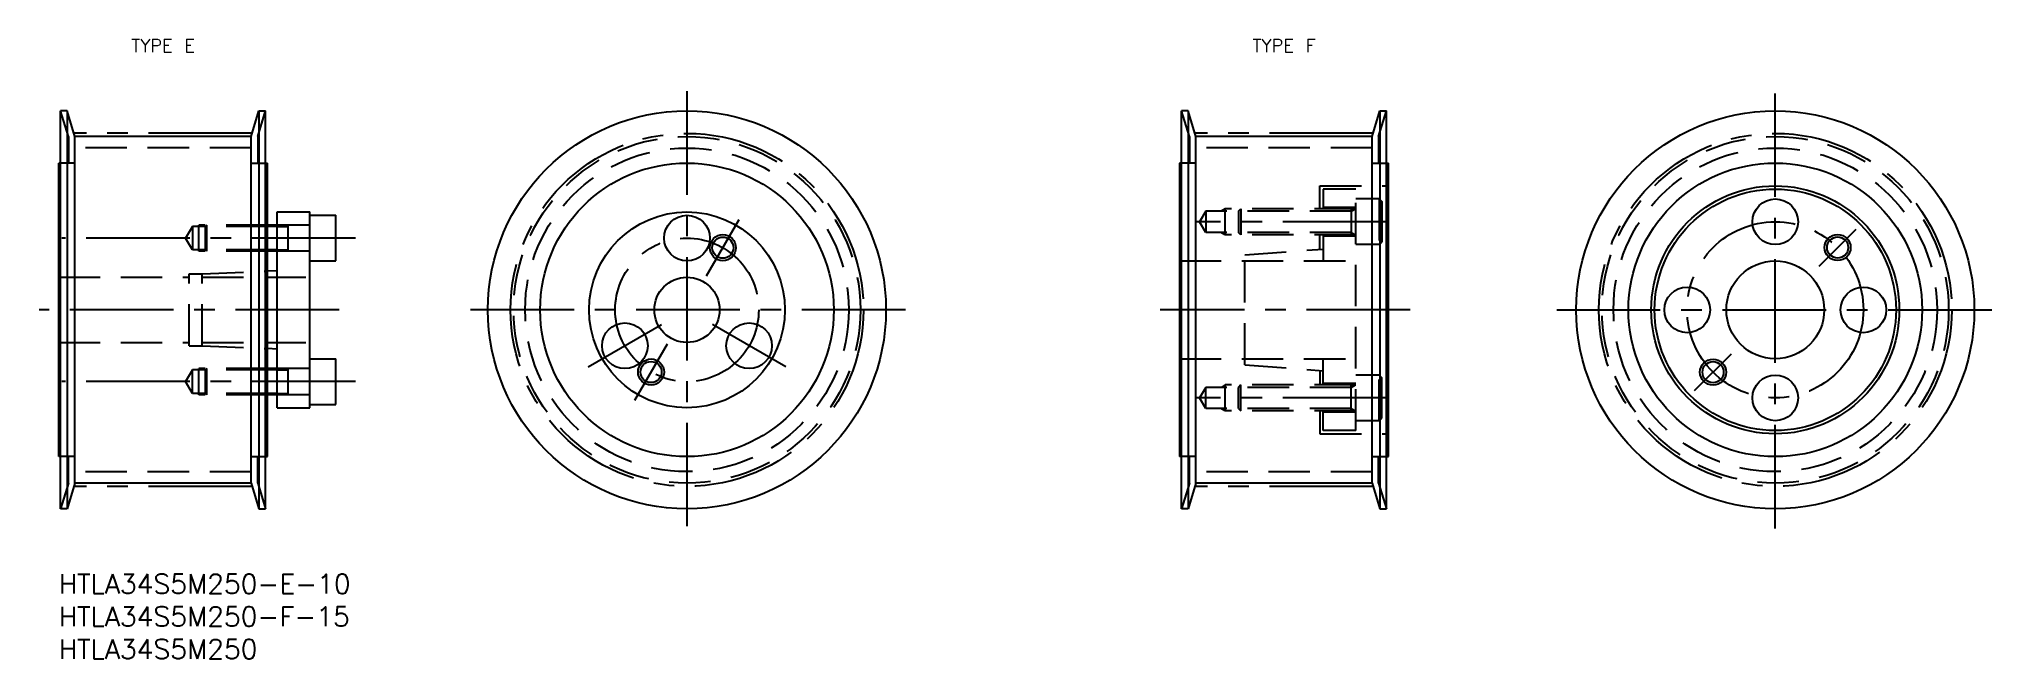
# Model space of a CAD drawing. Extents: x -3 to 297, y -13 to 82.
import ezdxf
from ezdxf.enums import TextEntityAlignment as Align

# ---------------------------------------------------------------- set-up
doc = ezdxf.new("R2010")
doc.units = 0
doc.header["$LTSCALE"] = 0.5
doc.linetypes.add('CENTER', pattern=[50.8, 31.75, -6.35, 6.35, -6.35])
doc.linetypes.add('DASHED', pattern=[19.05, 12.7, -6.35])
for name, color, linetype in [('MSM_CENTER', 1, 'CENTER'), ('MSM_CONTINUOUS', 7, 'CONTINUOUS'), ('MSM_DASHED', 4, 'DASHED'), ('MSM_NARROW', 5, 'CONTINUOUS'), ('MSM_PART_NUMBER', 7, 'CONTINUOUS')]:
    doc.layers.add(name, color=color, linetype=linetype)
doc.styles.add('MISUMI', font='txt.shx')
doc.styles.get("Standard").update_dxf_attribs({"font": 'txt.shx', "height": 3, "bigfont": 'bigfont.shx'})

# ---------------------------------------------------------------- blocks, each defined once
blk = doc.blocks.new('*U2')
at = {"layer": 'MSM_PART_NUMBER'}
blk.add_text('HTLA34S5M250-E-10', height=3, dxfattribs=at).set_placement((0, -3))
blk = doc.blocks.new('*U3')
at = {"layer": 'MSM_PART_NUMBER'}
blk.add_text('HTLA34S5M250', height=3, dxfattribs=at).set_placement((0, -13))
blk = doc.blocks.new('*U5')
at = {"layer": 'MSM_PART_NUMBER'}
blk.add_text('HTLA34S5M250-F-15', height=3, dxfattribs=at).set_placement((0, -8))

msp = doc.modelspace()

# ---------------------------------------------------------------- linework, layer by layer
at = {"layer": 'MSM_CENTER'}
for p, q in [((96.29, 74), (96.29, 7)), ((263.08, 7), (263.08, 74)), ((29.65, 67.56), (2.35, 67.56)), ((201.44, 67.56), (174.15, 67.56)), ((99.29, 45.7), (104.29, 54.36)), ((203.47, 54), (174.34, 54)), ((45.5, 51.5), (0.46, 51.5)), ((269.8, 47.22), (275.46, 52.87)), ((43, 40.5), (-3, 40.5)), ((129.79, 40.5), (62.79, 40.5)), ((207.13, 40.5), (168.79, 40.5)), ((229.58, 40.5), (296.58, 40.5)), ((81.14, 31.75), (92.39, 38.25)), ((111.45, 31.75), (100.19, 38.25)), ((88.29, 26.64), (93.29, 35.3)), ((250.71, 28.13), (256.37, 33.78)), ((45.5, 29.5), (0.46, 29.5)), ((203.47, 27), (174.34, 27)), ((29.65, 13.44), (2.35, 13.44)), ((201.44, 13.44), (174.15, 13.44))]:
    msp.add_line(p, q, dxfattribs=at)
for centre, radius in [((96.29, 40.5), 27.05), ((263.08, 40.5), 27.05), ((263.08, 40.5), 13.5), ((96.29, 40.5), 11)]:
    msp.add_circle(centre, radius, dxfattribs=at)
at = {"layer": 'MSM_CONTINUOUS'}
for p, q in [((0.3, 10), (0.3, 71)), ((1.3, 71), (0.3, 71)), ((1.3, 71), (1.3, 10)), ((2.5, 67.07), (1.3, 71)), ((29.5, 67.07), (30.7, 71)), ((30.7, 71), (30.7, 10)), ((30.7, 71), (31.7, 71)), ((31.7, 10), (31.7, 71)), ((172.09, 10), (172.09, 71)), ((173.09, 71), (172.09, 71)), ((173.09, 71), (173.09, 10)), ((174.29, 67.07), (173.09, 71)), ((201.29, 67.07), (202.49, 71)), ((202.49, 71), (202.49, 10)), ((202.49, 71), (203.49, 71)), ((203.49, 10), (203.49, 71)), ((2.5, 13.93), (2.5, 67.07)), ((29.5, 67.07), (2.5, 67.07)), ((29.5, 13.93), (29.5, 67.07)), ((174.29, 13.93), (174.29, 67.07)), ((201.29, 67.07), (174.29, 67.07)), ((201.29, 13.93), (201.29, 67.07)), ((0, 18), (0, 63)), ((0.3, 63), (0, 63)), ((31.7, 63), (32, 63)), ((32, 18), (32, 63)), ((171.79, 63), (171.79, 18)), ((172.09, 63), (171.79, 63)), ((203.49, 63), (203.79, 63)), ((203.79, 18), (203.79, 63)), ((33.5, 25.5), (33.5, 55.5)), ((33.5, 55.5), (38.5, 55.5)), ((38.5, 25.5), (38.5, 55.5)), ((38.5, 55), (42.5, 55)), ((42.5, 48), (42.5, 55)), ((33.5, 53.3), (32, 53.3)), ((33.5, 49.7), (32, 49.7)), ((38.5, 48), (42.5, 48)), ((33.5, 46.5), (32, 46.43)), ((33.5, 34.5), (32, 34.57)), ((38.5, 33), (42.5, 33)), ((42.5, 26), (42.5, 33)), ((33.5, 31.3), (32, 31.3)), ((33.5, 27.7), (32, 27.7)), ((33.5, 25.5), (38.5, 25.5)), ((38.5, 26), (42.5, 26)), ((0.3, 18), (0, 18)), ((31.7, 18), (32, 18)), ((172.09, 18), (171.79, 18)), ((203.49, 18), (203.79, 18)), ((2.5, 13.93), (1.3, 10)), ((29.5, 13.93), (2.5, 13.93)), ((29.5, 13.93), (30.7, 10)), ((174.29, 13.93), (173.09, 10)), ((201.29, 13.93), (174.29, 13.93)), ((201.29, 13.93), (202.49, 10)), ((1.3, 10), (0.3, 10)), ((30.7, 10), (31.7, 10)), ((173.09, 10), (172.09, 10)), ((202.49, 10), (203.49, 10))]:
    msp.add_line(p, q, dxfattribs=at)
for centre, radius in [((96.29, 40.5), 30.5), ((263.08, 40.5), 30.5), ((96.29, 40.5), 22.5), ((263.08, 40.5), 22.5), ((263.08, 40.5), 19), ((263.08, 40.5), 18.5), ((263.08, 54), 3.5), ((96.29, 40.5), 15), ((96.29, 51.5), 3.5), ((101.79, 50.03), 1.62), ((272.63, 50.05), 1.62), ((263.08, 40.5), 7.5), ((96.29, 40.5), 5), ((249.58, 40.5), 3.5), ((276.58, 40.5), 3.5), ((86.77, 35), 3.5), ((105.82, 35), 3.5), ((90.79, 30.97), 1.62), ((253.54, 30.95), 1.62), ((263.08, 27), 3.5)]:
    msp.add_circle(centre, radius, dxfattribs=at)
at = {"layer": 'MSM_DASHED'}
for p, q in [((1.5, 67.07), (0.3, 71)), ((30.5, 67.07), (31.7, 71)), ((173.29, 67.07), (172.09, 71)), ((202.29, 67.07), (203.49, 71)), ((1.5, 67.07), (1.5, 63)), ((30.5, 67.07), (30.5, 63)), ((173.29, 67.07), (173.29, 63)), ((202.29, 67.07), (202.29, 63)), ((2.5, 63), (0.3, 63)), ((29.5, 65.31), (2.5, 65.31)), ((29.5, 63), (31.7, 63)), ((174.29, 63), (172.09, 63)), ((201.29, 65.31), (174.29, 65.31)), ((201.29, 63), (203.49, 63)), ((193.29, 59.5), (203.79, 59.5)), ((193.29, 56), (193.29, 59.5)), ((198.79, 59), (193.79, 59)), ((193.79, 59), (193.79, 56)), ((198.79, 22), (198.79, 59)), ((202.39, 57.5), (198.79, 57.5)), ((202.39, 57.5), (202.39, 50.5)), ((202.39, 57.5), (202.79, 57.1)), ((202.79, 57.1), (202.79, 50.9)), ((175.79, 55.62), (174.86, 54)), ((175.79, 52.38), (174.86, 54)), ((175.79, 55.62), (175.79, 52.38)), ((198.09, 55.62), (175.79, 55.62)), ((178.79, 56), (178.14, 55.62)), ((178.79, 52), (178.79, 56)), ((198.79, 56), (178.79, 56)), ((180.79, 55.62), (181.17, 56)), ((180.79, 55.62), (180.79, 52.38)), ((181.17, 56), (181.17, 52)), ((198.79, 56.2), (193.79, 56.2)), ((198.09, 56), (198.09, 52)), ((198.09, 55.62), (198.75, 56)), ((20.5, 53.3), (19.46, 51.5)), ((20.5, 49.7), (19.46, 51.5)), ((20.5, 53.3), (20.5, 49.7)), ((32, 53.3), (20.5, 53.3)), ((21.5, 49.5), (21.5, 53.5)), ((32, 53.5), (21.5, 53.5)), ((22.7, 53.5), (22.5, 53.3)), ((22.5, 49.7), (22.5, 53.3)), ((22.7, 49.5), (22.7, 53.5)), ((38.5, 53.5), (33.5, 53.5)), ((33.5, 53.3), (35.17, 53.3)), ((35.17, 49.5), (35.17, 53.5)), ((198.09, 52.38), (175.79, 52.38)), ((178.79, 52), (178.14, 52.38)), ((198.79, 52), (178.79, 52)), ((181.17, 52), (180.79, 52.38)), ((193.29, 49.79), (193.29, 52)), ((193.79, 52), (193.79, 48)), ((198.79, 51.8), (193.79, 51.8)), ((198.09, 52.38), (198.75, 52)), ((32, 49.7), (20.5, 49.7)), ((32, 49.5), (21.5, 49.5)), ((22.7, 49.5), (22.5, 49.7)), ((33.5, 49.7), (35.17, 49.7)), ((38.5, 49.5), (33.5, 49.5)), ((171.79, 48), (198.79, 48)), ((181.79, 48.91), (193.79, 49.82)), ((181.79, 32.09), (181.79, 48.91)), ((202.39, 50.5), (198.79, 50.5)), ((202.39, 50.5), (202.79, 50.9)), ((0, 45.5), (20, 45.5)), ((20, 46), (22, 46)), ((20, 35), (20, 46)), ((22, 46), (32, 46.43)), ((22, 35), (22, 46)), ((22, 45.5), (38.5, 45.5)), ((0, 35.5), (20, 35.5)), ((20, 35), (22, 35)), ((22, 35.5), (38.5, 35.5)), ((22, 35), (32, 34.57)), ((171.79, 33), (198.79, 33)), ((193.79, 29), (193.79, 33)), ((20.5, 31.3), (19.46, 29.5)), ((20.5, 27.7), (20.5, 31.3)), ((32, 31.3), (20.5, 31.3)), ((21.5, 27.5), (21.5, 31.5)), ((32, 31.5), (21.5, 31.5)), ((22.7, 31.5), (22.5, 31.3)), ((22.5, 27.7), (22.5, 31.3)), ((22.7, 27.5), (22.7, 31.5)), ((38.5, 31.5), (33.5, 31.5)), ((33.5, 31.3), (35.17, 31.3)), ((35.17, 27.5), (35.17, 31.5)), ((181.79, 32.09), (193.79, 31.17)), ((193.29, 31.21), (193.29, 29)), ((202.39, 30.5), (198.79, 30.5)), ((202.39, 23.5), (202.39, 30.5)), ((202.39, 30.5), (202.79, 30.1)), ((202.79, 23.9), (202.79, 30.1)), ((20.5, 27.7), (19.46, 29.5)), ((32, 27.7), (20.5, 27.7)), ((32, 27.5), (21.5, 27.5)), ((22.7, 27.5), (22.5, 27.7)), ((33.5, 27.7), (35.17, 27.7)), ((38.5, 27.5), (33.5, 27.5)), ((175.79, 28.62), (174.86, 27)), ((175.79, 25.38), (174.86, 27)), ((175.79, 25.38), (175.79, 28.62)), ((198.09, 28.62), (175.79, 28.62)), ((178.79, 29), (178.14, 28.62)), ((178.79, 25), (178.79, 29)), ((198.79, 29), (178.79, 29)), ((181.17, 29), (180.79, 28.62)), ((180.79, 25.38), (180.79, 28.62)), ((181.17, 25), (181.17, 29)), ((198.79, 29.2), (193.79, 29.2)), ((198.09, 25), (198.09, 29)), ((198.09, 28.62), (198.75, 29)), ((198.09, 25.38), (175.79, 25.38)), ((178.79, 25), (178.14, 25.38)), ((198.79, 25), (178.79, 25)), ((180.79, 25.38), (181.17, 25)), ((193.29, 25), (193.29, 21.5)), ((193.79, 22), (193.79, 25)), ((198.79, 24.8), (193.79, 24.8)), ((198.09, 25.38), (198.75, 25)), ((193.29, 21.5), (203.79, 21.5)), ((198.79, 22), (193.79, 22)), ((202.39, 23.5), (198.79, 23.5)), ((202.39, 23.5), (202.79, 23.9)), ((2.5, 18), (0.3, 18)), ((1.5, 13.93), (1.5, 18)), ((29.5, 18), (31.7, 18)), ((30.5, 13.93), (30.5, 18)), ((174.29, 18), (172.09, 18)), ((173.29, 13.93), (173.29, 18)), ((201.29, 18), (203.49, 18)), ((202.29, 13.93), (202.29, 18)), ((29.5, 15.69), (2.5, 15.69)), ((201.29, 15.69), (174.29, 15.69)), ((1.5, 13.93), (0.3, 10)), ((30.5, 13.93), (31.7, 10)), ((173.29, 13.93), (172.09, 10)), ((202.29, 13.93), (203.49, 10))]:
    msp.add_line(p, q, dxfattribs=at)
for centre, radius in [((96.29, 40.5), 26.57), ((263.08, 40.5), 26.57), ((96.29, 40.5), 24.8), ((263.08, 40.5), 24.8)]:
    msp.add_circle(centre, radius, dxfattribs=at)
at = {"layer": 'MSM_NARROW'}
for p, q in [((33.5, 53.5), (32, 53.5)), ((33.5, 49.5), (32, 49.5)), ((33.5, 31.5), (32, 31.5)), ((33.5, 27.5), (32, 27.5))]:
    msp.add_line(p, q, dxfattribs=at)
for centre in [(101.79, 50.03), (272.63, 50.05), (90.79, 30.97), (253.54, 30.95)]:
    msp.add_circle(centre, 2, dxfattribs=at)

# ---------------------------------------------------------------- block references
at = {"layer": 'MSM_CONTINUOUS'}
for name in ['*U2', '*U5', '*U3']:
    msp.add_blockref(name, (0, 0), dxfattribs=at)

# ---------------------------------------------------------------- texts
at = {"layer": 'MSM_PART_NUMBER', "style": 'MISUMI'}
for s, p in [('TYPE E', (16, 81)), ('TYPE F', (187.79, 81))]:
    msp.add_text(s, height=2, dxfattribs=at).set_placement(p, align=Align.MIDDLE_CENTER)

doc.saveas('drawing.dxf')
